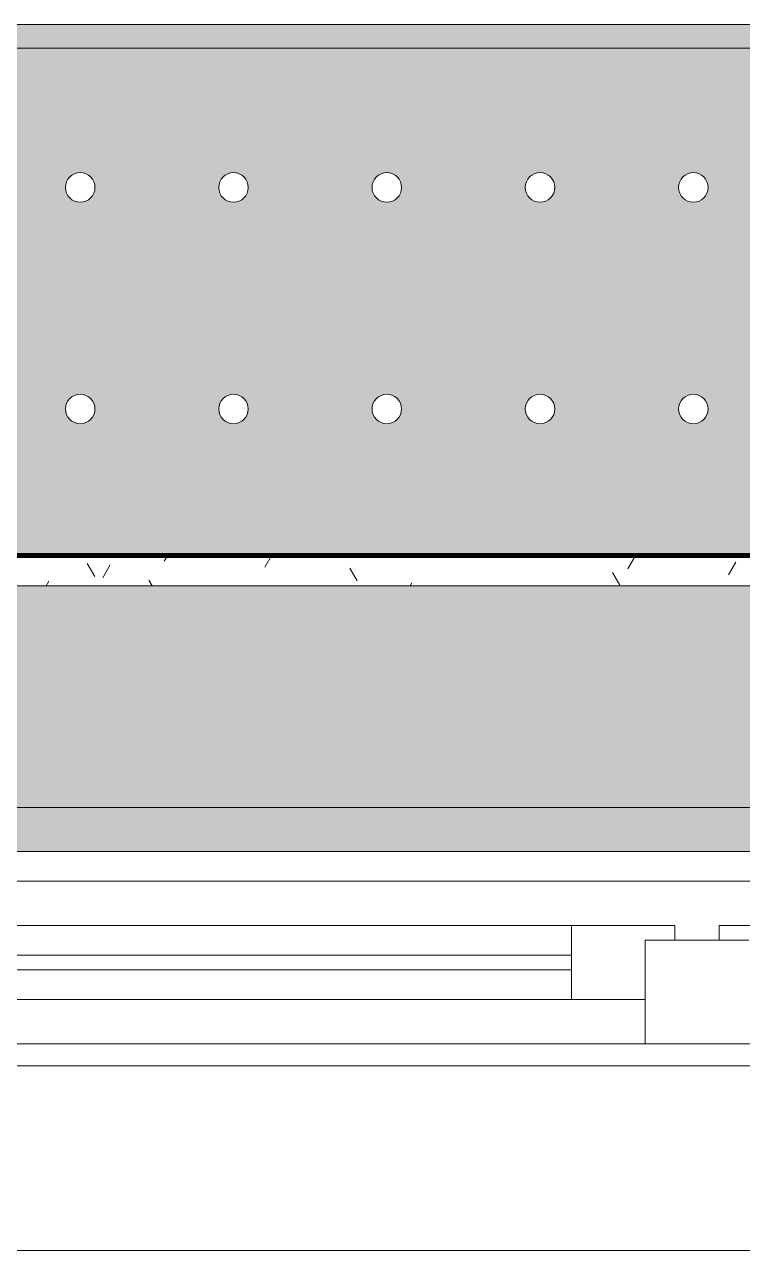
# Model space of a CAD drawing. Header units: millimetres. Extents: x 35157 to 232994, y -8553 to 29000.
# Drawn here: x 82800 to 83286, y 3300 to 4130 of the extents above; entities that cross this region are included whole.
import ezdxf

# ---------------------------------------------------------------- set-up
doc = ezdxf.new("R2010")
doc.units = ezdxf.units.MM
for name, color, linetype, lineweight in [('A-GLAZ', 7, 'Continuous', 9), ('A-GLAZ-1', 7, 'Continuous', 13), ('I-WALL', 7, 'Continuous', 9), ('Оси', 7, 'Continuous', 9)]:
    doc.layers.add(name, color=color, linetype=linetype, lineweight=lineweight)
for name, color, linetype, lineweight, true_color in [('A-WALL-1', 7, 'Continuous', 9, 0xc0c0c0), ('I-WALL-5', 7, 'Continuous', 9, 0xc0c0c0), ('I-WALL-9', 7, 'Continuous', 80, 0xff80c0), ('S-WALL-ANLY', 7, 'Continuous', 13, 0x008040), ('Знаки-1', 7, 'Continuous', 9, 0xc1bbaf), ('Знаки-3', 9, 'Continuous', 9, 0x808080), ('Знаки-4', 7, 'Continuous', 9, 0xaba79f), ('Знаки-5', 7, 'Continuous', 9, 0xd1cabb), ('Знаки-6', 7, 'Continuous', 9, 0xccc5b7), ('Знаки-7', 7, 'Continuous', 9, 0xd5cdbe), ('Знаки-8', 7, 'Continuous', 9, 0xd4ccbd)]:
    doc.layers.add(name, color=color, linetype=linetype, lineweight=lineweight, true_color=true_color)
doc.layers.add('Знаки-2', color=7, linetype='Continuous', lineweight=9, transparency=0.5)

# ---------------------------------------------------------------- blocks, each defined once
blk = doc.blocks.new('120_Окно_СКБ_2Ст - 120_Окно_СКБ_2Ст 2700х2500 _мал створка слева_-22808065-План отделки стен 2 этажа в осях 12-23')
at = {"layer": 'A-GLAZ'}
for p, q in [((1350, -5), (-1350, -5)), ((-400, -55), (1230, -55)), ((1230, -65), (-400, -65)), ((-500, -75), (-470, -75))]:
    blk.add_line(p, q, dxfattribs=at)
at = {"layer": 'A-GLAZ-1'}
for p, q in [((-520, -5), (-450, -5)), ((-450, -5), (-450, -75)), ((1280, -35), (-450, -35)), ((-450, -35), (-450, -75)), ((-400, -85), (-400, -35)), ((-450, -75), (-520, -75)), ((-500, -75), (-520, -75)), ((-500, -85), (-500, -75)), ((-450, -75), (-470, -75)), ((-470, -75), (-470, -85)), ((-1300, -85), (-500, -85)), ((-500, -85), (-1300, -85)), ((-470, -85), (1300, -85)), ((1300, -85), (-470, -85))]:
    blk.add_line(p, q, dxfattribs=at)
blk = doc.blocks.new('Зашивка радиатора_ с перфорацией М4 - Зашивка радиатора_ с перфорацией М4-30943701-План отделки стен 2 этажа в осях 12-23')
at = {"layer": 'Знаки-2'}
for points in [[(1994.17, 380), (-370, 380), (-370, 200.06), (2290, 200.06), (2290, 380)], [(2305, -163.94), (-430, -163.94), (-430, -179.94), (2305, -179.94), (2305, -166.58)], [(481, -163.94), (481.68, -179.94), (521, -179.94), (520.32, -163.94), (481.68, -163.94)], [(481, -163.94), (481.68, -179.94), (521, -179.94), (520.32, -163.94), (481.68, -163.94)], [(508.07, -163.94), (491, -163.94), (491.34, -179.94), (511, -179.94), (510.66, -163.94), (509.66, -163.94)], [(491.34, -163.94), (491, -163.94), (491.34, -179.94), (511, -179.94), (510.66, -163.94), (492.34, -163.94)], [(601, -163.94), (581, -163.94), (581.68, -179.94), (621, -179.94), (620.32, -163.94), (606.18, -163.94)], [(595.82, -163.94), (581, -163.94), (581.68, -179.94), (621, -179.94), (620.32, -163.94), (596, -163.94)], [(608.07, -163.94), (591, -163.94), (591.34, -179.94), (611, -179.94), (610.66, -163.94), (609.66, -163.94)], [(608.07, -163.94), (591, -163.94), (591.34, -179.94), (611, -179.94), (610.66, -163.94), (609.66, -163.94)], [(692.34, -163.94), (681, -163.94), (681.68, -179.94), (721, -179.94), (720.32, -163.94), (693.93, -163.94)], [(692.34, -163.94), (681, -163.94), (681.68, -179.94), (721, -179.94), (720.32, -163.94), (693.93, -163.94)], [(691.34, -163.94), (691, -163.94), (691.34, -179.94), (711, -179.94), (710.66, -163.94), (692.34, -163.94)], [(693.93, -163.94), (691, -163.94), (691.34, -179.94), (711, -179.94), (710.66, -163.94), (696, -163.94)], [(786.86, -163.94), (781, -163.94), (781.68, -179.94), (821, -179.94), (820.32, -163.94), (791, -163.94)], [(806, -163.94), (781, -163.94), (781.68, -179.94), (821, -179.94), (820.32, -163.94), (806.18, -163.94)], [(793.93, -163.94), (791, -163.94), (791.34, -179.94), (811, -179.94), (810.66, -163.94), (795.82, -163.94)], [(791.34, -163.94), (791, -163.94), (791.34, -179.94), (811, -179.94), (810.66, -163.94), (792.34, -163.94)], [(920.32, -163.94), (881, -163.94), (881.68, -179.94), (921, -179.94), (921, -163.94)], [(921, -163.94), (881, -163.94), (881.68, -179.94), (921, -179.94)], [(908.07, -163.94), (891, -163.94), (891.34, -179.94), (911, -179.94), (910.66, -163.94), (909.66, -163.94)], [(893.93, -163.94), (891, -163.94), (891.34, -179.94), (911, -179.94), (910.66, -163.94), (895.82, -163.94)]]:
    blk.add_hatch(color=256, dxfattribs=at).paths.add_polyline_path(points)
h = blk.add_hatch(color=256, dxfattribs=at)
h.paths.add_polyline_path([(1994.17, 180), (-430, 180), (-430, -179.94), (2305, -179.94), (2305, 180)])
h.paths.add_polyline_path([(2033.74, 90.35), (2038.74, 89.02), (2042.4, 85.35), (2043.74, 80.35), (2042.4, 75.35), (2038.74, 71.69), (2033.74, 70.35), (2028.74, 71.69), (2025.08, 75.35), (2023.74, 80.35), (2025.08, 85.35), (2028.74, 89.02), (2031.15, 90.01)])
h.paths.add_polyline_path([(1514.99, 90.35), (1519.99, 89.02), (1523.65, 85.35), (1524.99, 80.35), (1523.65, 75.35), (1519.99, 71.69), (1514.99, 70.35), (1509.99, 71.69), (1506.33, 75.35), (1504.99, 80.35), (1506.33, 85.35), (1509.99, 89.02), (1512.4, 90.01)])
h.paths.add_polyline_path([(2241.24, 90.35), (2246.24, 89.02), (2249.9, 85.35), (2251.24, 80.35), (2249.9, 75.35), (2246.24, 71.69), (2241.24, 70.35), (2236.24, 71.69), (2232.58, 75.35), (2231.24, 80.35), (2232.58, 85.35), (2236.24, 89.02), (2238.65, 90.01)])
h.paths.add_polyline_path([(2137.49, 90.35), (2142.49, 89.02), (2146.15, 85.35), (2147.49, 80.35), (2146.15, 75.35), (2142.49, 71.69), (2137.49, 70.35), (2132.49, 71.69), (2128.83, 75.35), (2127.49, 80.35), (2128.83, 85.35), (2132.49, 89.02), (2134.9, 90.01)])
h.paths.add_polyline_path([(1929.99, 90.35), (1934.99, 89.02), (1938.65, 85.35), (1939.99, 80.35), (1938.65, 75.35), (1934.99, 71.69), (1929.99, 70.35), (1924.99, 71.69), (1921.33, 75.35), (1919.99, 80.35), (1921.33, 85.35), (1924.99, 89.02), (1927.4, 90.01)])
h.paths.add_polyline_path([(1618.74, 90.35), (1623.74, 89.02), (1627.4, 85.35), (1628.74, 80.35), (1627.4, 75.35), (1623.74, 71.69), (1618.74, 70.35), (1613.74, 71.69), (1610.08, 75.35), (1608.74, 80.35), (1610.08, 85.35), (1613.74, 89.02), (1616.15, 90.01)])
h.paths.add_polyline_path([(1722.49, 90.35), (1727.49, 89.02), (1731.15, 85.35), (1732.49, 80.35), (1731.15, 75.35), (1727.49, 71.69), (1722.49, 70.35), (1717.49, 71.69), (1713.83, 75.35), (1712.49, 80.35), (1713.83, 85.35), (1717.49, 89.02), (1719.9, 90.01)])
h.paths.add_polyline_path([(1826.24, 90.35), (1831.24, 89.02), (1834.9, 85.35), (1836.24, 80.35), (1834.9, 75.35), (1831.24, 71.69), (1826.24, 70.35), (1821.24, 71.69), (1817.58, 75.35), (1816.24, 80.35), (1817.58, 85.35), (1821.24, 89.02), (1823.65, 90.01)])
h.paths.add_polyline_path([(788.74, 90.35), (793.74, 89.02), (797.4, 85.35), (798.74, 80.35), (797.4, 75.35), (793.74, 71.69), (788.74, 70.35), (783.74, 71.69), (780.08, 75.35), (778.74, 80.35), (780.08, 85.35), (783.74, 89.02), (786.15, 90.01)])
h.paths.add_polyline_path([(269.99, 90.35), (274.99, 89.02), (278.65, 85.35), (279.99, 80.35), (278.65, 75.35), (274.99, 71.69), (269.99, 70.35), (264.99, 71.69), (261.33, 75.35), (259.99, 80.35), (261.33, 85.35), (264.99, 89.02), (267.4, 90.01)])
h.paths.add_polyline_path([(166.24, 90.35), (171.24, 89.02), (174.9, 85.35), (176.24, 80.35), (174.9, 75.35), (171.24, 71.69), (166.24, 70.35), (161.24, 71.69), (157.58, 75.35), (156.24, 80.35), (157.58, 85.35), (161.24, 89.02), (163.65, 90.01)])
h.paths.add_polyline_path([(684.99, 90.35), (689.99, 89.02), (693.65, 85.35), (694.99, 80.35), (693.65, 75.35), (689.99, 71.69), (684.99, 70.35), (679.99, 71.69), (676.33, 75.35), (674.99, 80.35), (676.33, 85.35), (679.99, 89.02), (682.4, 90.01)])
h.paths.add_polyline_path([(581.24, 90.35), (586.24, 89.02), (589.9, 85.35), (591.24, 80.35), (589.9, 75.35), (586.24, 71.69), (581.24, 70.35), (576.24, 71.69), (572.58, 75.35), (571.24, 80.35), (572.58, 85.35), (576.24, 89.02), (578.65, 90.01)])
h.paths.add_polyline_path([(996.24, 90.35), (1001.24, 89.02), (1004.9, 85.35), (1006.24, 80.35), (1004.9, 75.35), (1001.24, 71.69), (996.24, 70.35), (991.24, 71.69), (987.58, 75.35), (986.24, 80.35), (987.58, 85.35), (991.24, 89.02), (993.65, 90.01)])
h.paths.add_polyline_path([(892.49, 90.35), (897.49, 89.02), (901.15, 85.35), (902.49, 80.35), (901.15, 75.35), (897.49, 71.69), (892.49, 70.35), (887.49, 71.69), (883.83, 75.35), (882.49, 80.35), (883.83, 85.35), (887.49, 89.02), (889.9, 90.01)])
h.paths.add_polyline_path([(477.49, 90.35), (482.49, 89.02), (486.15, 85.35), (487.49, 80.35), (486.15, 75.35), (482.49, 71.69), (477.49, 70.35), (472.49, 71.69), (468.83, 75.35), (467.49, 80.35), (468.83, 85.35), (472.49, 89.02), (474.9, 90.01)])
h.paths.add_polyline_path([(373.74, 90.35), (378.74, 89.02), (382.4, 85.35), (383.74, 80.35), (382.4, 75.35), (378.74, 71.69), (373.74, 70.35), (368.74, 71.69), (365.08, 75.35), (363.74, 80.35), (365.08, 85.35), (368.74, 89.02), (371.15, 90.01)])
h.paths.add_polyline_path([(1411.24, 90.35), (1416.24, 89.02), (1419.9, 85.35), (1421.24, 80.35), (1419.9, 75.35), (1416.24, 71.69), (1411.24, 70.35), (1406.24, 71.69), (1402.58, 75.35), (1401.24, 80.35), (1402.58, 85.35), (1406.24, 89.02), (1408.65, 90.01)])
h.paths.add_polyline_path([(1307.49, 90.35), (1312.49, 89.02), (1316.15, 85.35), (1317.49, 80.35), (1316.15, 75.35), (1312.49, 71.69), (1307.49, 70.35), (1302.49, 71.69), (1298.83, 75.35), (1297.49, 80.35), (1298.83, 85.35), (1302.49, 89.02), (1304.9, 90.01)])
h.paths.add_polyline_path([(1099.99, 90.35), (1104.99, 89.02), (1108.65, 85.35), (1109.99, 80.35), (1108.65, 75.35), (1104.99, 71.69), (1099.99, 70.35), (1094.99, 71.69), (1091.33, 75.35), (1089.99, 80.35), (1091.33, 85.35), (1094.99, 89.02), (1097.4, 90.01)])
h.paths.add_polyline_path([(1203.74, 90.35), (1208.74, 89.02), (1212.4, 85.35), (1213.74, 80.35), (1212.4, 75.35), (1208.74, 71.69), (1203.74, 70.35), (1198.74, 71.69), (1195.08, 75.35), (1193.74, 80.35), (1195.08, 85.35), (1198.74, 89.02), (1201.15, 90.01)])
h.paths.add_polyline_path([(62.49, 90.35), (67.49, 89.02), (71.15, 85.35), (72.49, 80.35), (71.15, 75.35), (67.49, 71.69), (62.49, 70.35), (57.49, 71.69), (53.83, 75.35), (52.49, 80.35), (53.83, 85.35), (57.49, 89.02), (59.9, 90.01)])
h.paths.add_polyline_path([(-248.76, 90.35), (-243.76, 89.02), (-240.1, 85.35), (-238.76, 80.35), (-240.1, 75.35), (-243.76, 71.69), (-248.76, 70.35), (-253.76, 71.69), (-257.42, 75.35), (-258.76, 80.35), (-257.42, 85.35), (-253.76, 89.02), (-251.35, 90.01)])
h.paths.add_polyline_path([(-145.01, 90.35), (-140.01, 89.02), (-136.35, 85.35), (-135.01, 80.35), (-136.35, 75.35), (-140.01, 71.69), (-145.01, 70.35), (-150.01, 71.69), (-153.67, 75.35), (-155.01, 80.35), (-153.67, 85.35), (-150.01, 89.02), (-147.6, 90.01)])
h.paths.add_polyline_path([(-41.26, 90.35), (-36.26, 89.02), (-32.6, 85.35), (-31.26, 80.35), (-32.6, 75.35), (-36.26, 71.69), (-41.26, 70.35), (-46.26, 71.69), (-49.92, 75.35), (-51.26, 80.35), (-49.92, 85.35), (-46.26, 89.02), (-43.85, 90.01)])
h.paths.add_polyline_path([(-352.51, 90.35), (-347.51, 89.02), (-343.85, 85.35), (-342.51, 80.35), (-343.85, 75.35), (-347.51, 71.69), (-352.51, 70.35), (-357.51, 71.69), (-361.17, 75.35), (-362.51, 80.35), (-361.17, 85.35), (-357.51, 89.02), (-355.1, 90.01)])
h.paths.add_polyline_path([(1411.24, -59.65), (1416.24, -60.98), (1419.9, -64.65), (1421.24, -69.65), (1419.9, -74.65), (1416.24, -78.31), (1411.24, -79.65), (1406.24, -78.31), (1402.58, -74.65), (1401.24, -69.65), (1402.58, -64.65), (1406.24, -60.98), (1408.65, -59.99)])
h.paths.add_polyline_path([(1618.74, -59.65), (1623.74, -60.98), (1627.4, -64.65), (1628.74, -69.65), (1627.4, -74.65), (1623.74, -78.31), (1618.74, -79.65), (1613.74, -78.31), (1610.08, -74.65), (1608.74, -69.65), (1610.08, -64.65), (1613.74, -60.98), (1616.15, -59.99)])
h.paths.add_polyline_path([(1826.24, -59.65), (1831.24, -60.98), (1834.9, -64.65), (1836.24, -69.65), (1834.9, -74.65), (1831.24, -78.31), (1826.24, -79.65), (1821.24, -78.31), (1817.58, -74.65), (1816.24, -69.65), (1817.58, -64.65), (1821.24, -60.98), (1823.65, -59.99)])
h.paths.add_polyline_path([(1722.49, -59.65), (1727.49, -60.98), (1731.15, -64.65), (1732.49, -69.65), (1731.15, -74.65), (1727.49, -78.31), (1722.49, -79.65), (1717.49, -78.31), (1713.83, -74.65), (1712.49, -69.65), (1713.83, -64.65), (1717.49, -60.98), (1719.9, -59.99)])
h.paths.add_polyline_path([(2241.24, -59.65), (2246.24, -60.98), (2249.9, -64.65), (2251.24, -69.65), (2249.9, -74.65), (2246.24, -78.31), (2241.24, -79.65), (2236.24, -78.31), (2232.58, -74.65), (2231.24, -69.65), (2232.58, -64.65), (2236.24, -60.98), (2238.65, -59.99)])
h.paths.add_polyline_path([(1514.99, -59.65), (1519.99, -60.98), (1523.65, -64.65), (1524.99, -69.65), (1523.65, -74.65), (1519.99, -78.31), (1514.99, -79.65), (1509.99, -78.31), (1506.33, -74.65), (1504.99, -69.65), (1506.33, -64.65), (1509.99, -60.98), (1512.4, -59.99)])
h.paths.add_polyline_path([(1929.99, -59.65), (1934.99, -60.98), (1938.65, -64.65), (1939.99, -69.65), (1938.65, -74.65), (1934.99, -78.31), (1929.99, -79.65), (1924.99, -78.31), (1921.33, -74.65), (1919.99, -69.65), (1921.33, -64.65), (1924.99, -60.98), (1927.4, -59.99)])
h.paths.add_polyline_path([(2033.74, -59.65), (2038.74, -60.98), (2042.4, -64.65), (2043.74, -69.65), (2042.4, -74.65), (2038.74, -78.31), (2033.74, -79.65), (2028.74, -78.31), (2025.08, -74.65), (2023.74, -69.65), (2025.08, -64.65), (2028.74, -60.98), (2031.15, -59.99)])
h.paths.add_polyline_path([(2137.49, -59.65), (2142.49, -60.98), (2146.15, -64.65), (2147.49, -69.65), (2146.15, -74.65), (2142.49, -78.31), (2137.49, -79.65), (2132.49, -78.31), (2128.83, -74.65), (2127.49, -69.65), (2128.83, -64.65), (2132.49, -60.98), (2134.9, -59.99)])
h.paths.add_polyline_path([(684.99, -59.65), (689.99, -60.98), (693.65, -64.65), (694.99, -69.65), (693.65, -74.65), (689.99, -78.31), (684.99, -79.65), (679.99, -78.31), (676.33, -74.65), (674.99, -69.65), (676.33, -64.65), (679.99, -60.98), (682.4, -59.99)])
h.paths.add_polyline_path([(62.49, -59.65), (67.49, -60.98), (71.15, -64.65), (72.49, -69.65), (71.15, -74.65), (67.49, -78.31), (62.49, -79.65), (57.49, -78.31), (53.83, -74.65), (52.49, -69.65), (53.83, -64.65), (57.49, -60.98), (59.9, -59.99)])
h.paths.add_polyline_path([(373.74, -59.65), (378.74, -60.98), (382.4, -64.65), (383.74, -69.65), (382.4, -74.65), (378.74, -78.31), (373.74, -79.65), (368.74, -78.31), (365.08, -74.65), (363.74, -69.65), (365.08, -64.65), (368.74, -60.98), (371.15, -59.99)])
h.paths.add_polyline_path([(1203.74, -59.65), (1208.74, -60.98), (1212.4, -64.65), (1213.74, -69.65), (1212.4, -74.65), (1208.74, -78.31), (1203.74, -79.65), (1198.74, -78.31), (1195.08, -74.65), (1193.74, -69.65), (1195.08, -64.65), (1198.74, -60.98), (1201.15, -59.99)])
h.paths.add_polyline_path([(996.24, -59.65), (1001.24, -60.98), (1004.9, -64.65), (1006.24, -69.65), (1004.9, -74.65), (1001.24, -78.31), (996.24, -79.65), (991.24, -78.31), (987.58, -74.65), (986.24, -69.65), (987.58, -64.65), (991.24, -60.98), (993.65, -59.99)])
h.paths.add_polyline_path([(892.49, -59.65), (897.49, -60.98), (901.15, -64.65), (902.49, -69.65), (901.15, -74.65), (897.49, -78.31), (892.49, -79.65), (887.49, -78.31), (883.83, -74.65), (882.49, -69.65), (883.83, -64.65), (887.49, -60.98), (889.9, -59.99)])
h.paths.add_polyline_path([(166.24, -59.65), (171.24, -60.98), (174.9, -64.65), (176.24, -69.65), (174.9, -74.65), (171.24, -78.31), (166.24, -79.65), (161.24, -78.31), (157.58, -74.65), (156.24, -69.65), (157.58, -64.65), (161.24, -60.98), (163.65, -59.99)])
h.paths.add_polyline_path([(788.74, -59.65), (793.74, -60.98), (797.4, -64.65), (798.74, -69.65), (797.4, -74.65), (793.74, -78.31), (788.74, -79.65), (783.74, -78.31), (780.08, -74.65), (778.74, -69.65), (780.08, -64.65), (783.74, -60.98), (786.15, -59.99)])
h.paths.add_polyline_path([(1307.49, -59.65), (1312.49, -60.98), (1316.15, -64.65), (1317.49, -69.65), (1316.15, -74.65), (1312.49, -78.31), (1307.49, -79.65), (1302.49, -78.31), (1298.83, -74.65), (1297.49, -69.65), (1298.83, -64.65), (1302.49, -60.98), (1304.9, -59.99)])
h.paths.add_polyline_path([(1099.99, -59.65), (1104.99, -60.98), (1108.65, -64.65), (1109.99, -69.65), (1108.65, -74.65), (1104.99, -78.31), (1099.99, -79.65), (1094.99, -78.31), (1091.33, -74.65), (1089.99, -69.65), (1091.33, -64.65), (1094.99, -60.98), (1097.4, -59.99)])
h.paths.add_polyline_path([(581.24, -59.65), (586.24, -60.98), (589.9, -64.65), (591.24, -69.65), (589.9, -74.65), (586.24, -78.31), (581.24, -79.65), (576.24, -78.31), (572.58, -74.65), (571.24, -69.65), (572.58, -64.65), (576.24, -60.98), (578.65, -59.99)])
h.paths.add_polyline_path([(477.49, -59.65), (482.49, -60.98), (486.15, -64.65), (487.49, -69.65), (486.15, -74.65), (482.49, -78.31), (477.49, -79.65), (472.49, -78.31), (468.83, -74.65), (467.49, -69.65), (468.83, -64.65), (472.49, -60.98), (474.9, -59.99)])
h.paths.add_polyline_path([(269.99, -59.65), (274.99, -60.98), (278.65, -64.65), (279.99, -69.65), (278.65, -74.65), (274.99, -78.31), (269.99, -79.65), (264.99, -78.31), (261.33, -74.65), (259.99, -69.65), (261.33, -64.65), (264.99, -60.98), (267.4, -59.99)])
h.paths.add_polyline_path([(-41.26, -59.65), (-36.26, -60.98), (-32.6, -64.65), (-31.26, -69.65), (-32.6, -74.65), (-36.26, -78.31), (-41.26, -79.65), (-46.26, -78.31), (-49.92, -74.65), (-51.26, -69.65), (-49.92, -64.65), (-46.26, -60.98), (-43.85, -59.99)])
h.paths.add_polyline_path([(-352.51, -59.65), (-347.51, -60.98), (-343.85, -64.65), (-342.51, -69.65), (-343.85, -74.65), (-347.51, -78.31), (-352.51, -79.65), (-357.51, -78.31), (-361.17, -74.65), (-362.51, -69.65), (-361.17, -64.65), (-357.51, -60.98), (-355.1, -59.99)])
h.paths.add_polyline_path([(-248.76, -59.65), (-243.76, -60.98), (-240.1, -64.65), (-238.76, -69.65), (-240.1, -74.65), (-243.76, -78.31), (-248.76, -79.65), (-253.76, -78.31), (-257.42, -74.65), (-258.76, -69.65), (-257.42, -64.65), (-253.76, -60.98), (-251.35, -59.99)])
h.paths.add_polyline_path([(-145.01, -59.65), (-140.01, -60.98), (-136.35, -64.65), (-135.01, -69.65), (-136.35, -74.65), (-140.01, -78.31), (-145.01, -79.65), (-150.01, -78.31), (-153.67, -74.65), (-155.01, -69.65), (-153.67, -64.65), (-150.01, -60.98), (-147.6, -59.99)])
at = {"layer": 'Знаки-1'}
for p, q in [((2305.01, 180), (-430, 180)), ((-430, 180), (2305.01, 180)), ((481, -163.94), (421, -163.94)), ((481, -163.94), (521, -163.94)), ((521, -163.94), (481, -163.94)), ((581, -163.94), (521, -163.94)), ((581, -163.94), (621, -163.94)), ((621, -163.94), (581, -163.94)), ((681, -163.94), (621, -163.94)), ((681, -163.94), (691, -163.94)), ((691, -163.94), (681, -163.94)), ((691, -163.94), (711, -163.94)), ((711, -163.94), (691, -163.94)), ((711, -163.94), (721, -163.94)), ((721, -163.94), (711, -163.94)), ((781, -163.94), (721, -163.94)), ((781, -163.94), (821, -163.94)), ((821, -163.94), (781, -163.94)), ((881, -163.94), (821, -163.94)), ((881, -163.94), (921, -163.94)), ((921, -163.94), (881, -163.94)), ((981, -163.94), (921, -163.94)), ((421, -179.94), (481, -179.94)), ((481, -179.94), (521, -179.94)), ((521, -179.94), (481, -179.94)), ((521, -179.94), (581, -179.94)), ((581, -179.94), (621, -179.94)), ((621, -179.94), (581, -179.94)), ((621, -179.94), (681, -179.94)), ((681, -179.94), (691, -179.94)), ((691, -179.94), (681, -179.94)), ((691, -179.94), (711, -179.94)), ((711, -179.94), (691, -179.94)), ((711, -179.94), (721, -179.94)), ((721, -179.94), (711, -179.94)), ((721, -179.94), (781, -179.94)), ((781, -179.94), (821, -179.94)), ((821, -179.94), (781, -179.94)), ((821, -179.94), (881, -179.94)), ((881, -179.94), (921, -179.94)), ((921, -179.94), (881, -179.94)), ((921, -179.94), (981, -179.94))]:
    blk.add_line(p, q, dxfattribs=at)
at = {"layer": 'Знаки-3'}
for p, q in [((2290, 380), (-370, 380)), ((-430, 180), (2305.01, 180)), ((2305.01, 180), (-430, 180)), ((-430, -179.94), (2305, -179.94))]:
    blk.add_line(p, q, dxfattribs=at)
for centre, start, end in [((477.49, 80.35), 0, 180), ((581.24, 80.35), 0, 180), ((684.99, 80.35), 0, 180), ((788.74, 80.35), 0, 180), ((892.49, 80.35), 0, 180), ((477.49, 80.35), 180, 360), ((581.24, 80.35), 180, 0), ((684.99, 80.35), 180, 0), ((788.74, 80.35), 180, 360), ((892.49, 80.35), 180, 0), ((477.49, -69.65), 0, 180), ((581.24, -69.65), 0, 180), ((684.99, -69.65), 0, 180), ((788.74, -69.65), 0, 180), ((892.49, -69.65), 0, 180), ((477.49, -69.65), 180, 0), ((581.24, -69.65), 180, 0), ((684.99, -69.65), 180, 0), ((788.74, -69.65), 180, 0), ((892.49, -69.65), 180, 0)]:
    blk.add_arc(centre, 10, start, end, dxfattribs=at)
at = {"layer": 'Знаки-4'}
for p, q in [((-370, 380), (2290, 380)), ((-384.53, -163.94), (2282.94, -163.94)), ((2305, -179.94), (-430, -179.94)), ((2305, -179.94), (-430, -179.94))]:
    blk.add_line(p, q, dxfattribs=at)
for centre, start, end in [((477.49, 80.35), 0, 180), ((581.24, 80.35), 0, 180), ((684.99, 80.35), 0, 180), ((788.74, 80.35), 0, 180), ((892.49, 80.35), 0, 180), ((477.49, 80.35), 180, 360), ((581.24, 80.35), 180, 360), ((684.99, 80.35), 180, 360), ((788.74, 80.35), 180, 360), ((892.49, 80.35), 180, 360), ((477.49, -69.65), 0, 180), ((581.24, -69.65), 0, 180), ((684.99, -69.65), 0, 180), ((788.74, -69.65), 0, 180), ((892.49, -69.65), 0, 180), ((477.49, -69.65), 180, 360), ((581.24, -69.65), 180, 360), ((684.99, -69.65), 180, 360), ((788.74, -69.65), 180, 360), ((892.49, -69.65), 180, 360)]:
    blk.add_arc(centre, 10, start, end, dxfattribs=at)
at = {"layer": 'Знаки-5'}
for p, q in [((491, -163.94), (481.68, -163.94)), ((491, -163.94), (493.83, -163.94)), ((491.34, -163.94), (491, -163.94)), ((492.34, -163.94), (491.34, -163.94)), ((493.83, -163.94), (492.34, -163.94)), ((493.93, -163.94), (495.81, -163.94)), ((495.81, -163.94), (493.93, -163.94)), ((496, -163.94), (503.59, -163.94)), ((498.41, -163.94), (496, -163.94)), ((506, -163.94), (498.41, -163.94)), ((503.59, -163.94), (506, -163.94)), ((506.19, -163.94), (511, -163.94)), ((508.07, -163.94), (506.19, -163.94)), ((511, -163.94), (508.07, -163.94)), ((520.32, -163.94), (511, -163.94)), ((591, -163.94), (581.68, -163.94)), ((592.28, -163.94), (595.82, -163.94)), ((595.82, -163.94), (592.28, -163.94)), ((596, -163.94), (606, -163.94)), ((606, -163.94), (596, -163.94)), ((606.18, -163.94), (609.72, -163.94)), ((609.72, -163.94), (606.18, -163.94)), ((620.32, -163.94), (611, -163.94)), ((691, -163.94), (681.68, -163.94)), ((691, -163.94), (695.81, -163.94)), ((695.81, -163.94), (691, -163.94)), ((696, -163.94), (706, -163.94)), ((706, -163.94), (696, -163.94)), ((706.19, -163.94), (711, -163.94)), ((711, -163.94), (706.19, -163.94)), ((720.32, -163.94), (711, -163.94)), ((791, -163.94), (781.68, -163.94)), ((791, -163.94), (795.81, -163.94)), ((791.34, -163.94), (791, -163.94)), ((792.34, -163.94), (791.34, -163.94)), ((793.93, -163.94), (792.34, -163.94)), ((795.81, -163.94), (793.93, -163.94)), ((796, -163.94), (806, -163.94)), ((806, -163.94), (796, -163.94)), ((806.19, -163.94), (811, -163.94)), ((808.07, -163.94), (806.19, -163.94)), ((809.66, -163.94), (808.07, -163.94)), ((811, -163.94), (809.66, -163.94)), ((820.32, -163.94), (811, -163.94)), ((891, -163.94), (881.68, -163.94)), ((892.28, -163.94), (895.82, -163.94)), ((895.82, -163.94), (892.28, -163.94)), ((896, -163.94), (906, -163.94)), ((906, -163.94), (896, -163.94)), ((906.18, -163.94), (909.72, -163.94)), ((909.72, -163.94), (906.18, -163.94)), ((920.32, -163.94), (911, -163.94)), ((481.68, -179.94), (491, -179.94)), ((491, -179.94), (493.83, -179.94)), ((492.34, -179.94), (491, -179.94)), ((493.83, -179.94), (492.34, -179.94)), ((493.93, -179.94), (495.81, -179.94)), ((495.81, -179.94), (493.93, -179.94)), ((496, -179.94), (506, -179.94)), ((498.41, -179.94), (496, -179.94)), ((506, -179.94), (498.41, -179.94)), ((506.19, -179.94), (510.66, -179.94)), ((511, -179.94), (506.19, -179.94)), ((510.66, -179.94), (511, -179.94)), ((511, -179.94), (520.32, -179.94)), ((581.68, -179.94), (591, -179.94)), ((592.28, -179.94), (595.82, -179.94)), ((595.82, -179.94), (592.28, -179.94)), ((596, -179.94), (606, -179.94)), ((606, -179.94), (596, -179.94)), ((606.18, -179.94), (609.72, -179.94)), ((609.72, -179.94), (606.18, -179.94)), ((611, -179.94), (620.32, -179.94)), ((681.68, -179.94), (691, -179.94)), ((691, -179.94), (695.81, -179.94)), ((695.81, -179.94), (691, -179.94)), ((696, -179.94), (706, -179.94)), ((706, -179.94), (696, -179.94)), ((706.19, -179.94), (711, -179.94)), ((711, -179.94), (706.19, -179.94)), ((711, -179.94), (720.32, -179.94)), ((781.68, -179.94), (791, -179.94)), ((791, -179.94), (795.81, -179.94)), ((795.81, -179.94), (791, -179.94)), ((796, -179.94), (806, -179.94)), ((806, -179.94), (796, -179.94)), ((806.19, -179.94), (811, -179.94)), ((811, -179.94), (806.19, -179.94)), ((811, -179.94), (820.32, -179.94)), ((881.68, -179.94), (891, -179.94)), ((892.28, -179.94), (895.82, -179.94)), ((895.82, -179.94), (892.28, -179.94)), ((896, -179.94), (906, -179.94)), ((901, -179.94), (896, -179.94)), ((906, -179.94), (901, -179.94)), ((906.18, -179.94), (909.72, -179.94)), ((909.72, -179.94), (906.18, -179.94)), ((911, -179.94), (920.32, -179.94))]:
    blk.add_line(p, q, dxfattribs=at)
at = {"layer": 'Знаки-6'}
for p, q in [((481, -163.94), (491, -163.94)), ((481.68, -163.94), (481, -163.94)), ((491, -163.94), (481.68, -163.94)), ((491, -163.94), (495.81, -163.94)), ((495.81, -163.94), (491, -163.94)), ((496, -163.94), (498.41, -163.94)), ((506, -163.94), (496, -163.94)), ((498.41, -163.94), (506, -163.94)), ((506.19, -163.94), (508.07, -163.94)), ((511, -163.94), (506.19, -163.94)), ((508.07, -163.94), (511, -163.94)), ((511, -163.94), (515.14, -163.94)), ((515.14, -163.94), (511, -163.94)), ((515.14, -163.94), (521, -163.94)), ((518.32, -163.94), (515.14, -163.94)), ((520.32, -163.94), (518.32, -163.94)), ((521, -163.94), (520.32, -163.94)), ((581, -163.94), (586.86, -163.94)), ((591, -163.94), (581, -163.94)), ((586.86, -163.94), (591, -163.94)), ((591, -163.94), (592.34, -163.94)), ((591.34, -163.94), (591, -163.94)), ((595.81, -163.94), (591.34, -163.94)), ((592.34, -163.94), (595.81, -163.94)), ((596, -163.94), (606, -163.94)), ((598.41, -163.94), (596, -163.94)), ((606, -163.94), (598.41, -163.94)), ((606.19, -163.94), (611, -163.94)), ((611, -163.94), (606.19, -163.94)), ((611, -163.94), (621, -163.94)), ((621, -163.94), (611, -163.94)), ((681, -163.94), (686.86, -163.94)), ((686.86, -163.94), (681, -163.94)), ((686.86, -163.94), (691, -163.94)), ((691, -163.94), (686.86, -163.94)), ((692.28, -163.94), (695.82, -163.94)), ((695.82, -163.94), (692.28, -163.94)), ((696, -163.94), (706, -163.94)), ((706, -163.94), (696, -163.94)), ((706.18, -163.94), (709.72, -163.94)), ((709.72, -163.94), (706.18, -163.94)), ((711, -163.94), (718.32, -163.94)), ((721, -163.94), (711, -163.94)), ((718.32, -163.94), (721, -163.94)), ((781, -163.94), (791, -163.94)), ((786.86, -163.94), (781, -163.94)), ((791, -163.94), (786.86, -163.94)), ((791, -163.94), (795.81, -163.94)), ((795.81, -163.94), (791, -163.94)), ((796, -163.94), (806, -163.94)), ((806, -163.94), (796, -163.94)), ((806.19, -163.94), (811, -163.94)), ((809.66, -163.94), (806.19, -163.94)), ((811, -163.94), (809.66, -163.94)), ((811, -163.94), (821, -163.94)), ((820.32, -163.94), (811, -163.94)), ((821, -163.94), (820.32, -163.94)), ((881, -163.94), (891, -163.94)), ((886.86, -163.94), (881, -163.94)), ((891, -163.94), (886.86, -163.94)), ((891, -163.94), (891.34, -163.94)), ((895.81, -163.94), (891, -163.94)), ((891.34, -163.94), (895.81, -163.94)), ((896, -163.94), (906, -163.94)), ((906, -163.94), (896, -163.94)), ((906.19, -163.94), (911, -163.94)), ((908.07, -163.94), (906.19, -163.94)), ((909.66, -163.94), (908.07, -163.94)), ((910.66, -163.94), (909.66, -163.94)), ((911, -163.94), (910.66, -163.94)), ((911, -163.94), (921, -163.94)), ((921, -163.94), (911, -163.94)), ((481, -179.94), (491, -179.94)), ((491, -179.94), (481, -179.94)), ((491, -179.94), (495.81, -179.94)), ((495.81, -179.94), (491, -179.94)), ((496, -179.94), (506, -179.94)), ((506, -179.94), (496, -179.94)), ((506.19, -179.94), (511, -179.94)), ((511, -179.94), (506.19, -179.94)), ((511, -179.94), (521, -179.94)), ((521, -179.94), (511, -179.94)), ((581, -179.94), (591, -179.94)), ((591, -179.94), (581, -179.94)), ((591, -179.94), (595.81, -179.94)), ((595.81, -179.94), (591, -179.94)), ((596, -179.94), (606, -179.94)), ((606, -179.94), (596, -179.94)), ((606.19, -179.94), (611, -179.94)), ((611, -179.94), (606.19, -179.94)), ((611, -179.94), (621, -179.94)), ((621, -179.94), (611, -179.94)), ((681, -179.94), (691, -179.94)), ((691, -179.94), (681, -179.94)), ((692.28, -179.94), (695.82, -179.94)), ((695.82, -179.94), (692.28, -179.94)), ((696, -179.94), (706, -179.94)), ((706, -179.94), (696, -179.94)), ((706.18, -179.94), (709.72, -179.94)), ((709.72, -179.94), (706.18, -179.94)), ((711, -179.94), (721, -179.94)), ((721, -179.94), (711, -179.94)), ((781, -179.94), (781.68, -179.94)), ((791, -179.94), (781, -179.94)), ((781.68, -179.94), (791, -179.94)), ((791, -179.94), (795.81, -179.94)), ((795.81, -179.94), (791, -179.94)), ((796, -179.94), (798.41, -179.94)), ((806, -179.94), (796, -179.94)), ((798.41, -179.94), (806, -179.94)), ((806.19, -179.94), (808.07, -179.94)), ((811, -179.94), (806.19, -179.94)), ((808.07, -179.94), (811, -179.94)), ((811, -179.94), (821, -179.94)), ((821, -179.94), (811, -179.94)), ((881, -179.94), (891, -179.94)), ((891, -179.94), (881, -179.94)), ((891, -179.94), (895.81, -179.94)), ((895.81, -179.94), (891, -179.94)), ((896, -179.94), (906, -179.94)), ((903.59, -179.94), (896, -179.94)), ((906, -179.94), (903.59, -179.94)), ((906.19, -179.94), (908.07, -179.94)), ((910.66, -179.94), (906.19, -179.94)), ((908.07, -179.94), (911, -179.94)), ((911, -179.94), (910.66, -179.94)), ((911, -179.94), (921, -179.94)), ((921, -179.94), (911, -179.94))]:
    blk.add_line(p, q, dxfattribs=at)
at = {"layer": 'Знаки-7'}
for p, q in [((493.84, -163.94), (492.34, -163.94)), ((493.83, -163.94), (493.93, -163.94)), ((493.93, -163.94), (493.83, -163.94)), ((495.82, -163.94), (493.93, -163.94)), ((506, -163.94), (496, -163.94)), ((509.66, -163.94), (506.18, -163.94)), ((595.82, -163.94), (592.34, -163.94)), ((606, -163.94), (596, -163.94)), ((609.66, -163.94), (606.18, -163.94)), ((695.82, -163.94), (692.34, -163.94)), ((706, -163.94), (696, -163.94)), ((709.66, -163.94), (706.18, -163.94)), ((795.82, -163.94), (792.34, -163.94)), ((806, -163.94), (796, -163.94)), ((809.66, -163.94), (806.18, -163.94)), ((895.82, -163.94), (892.34, -163.94)), ((906, -163.94), (896, -163.94)), ((909.66, -163.94), (906.18, -163.94)), ((492.34, -179.94), (493.84, -179.94)), ((493.83, -179.94), (493.93, -179.94)), ((493.93, -179.94), (493.83, -179.94)), ((493.93, -179.94), (495.82, -179.94)), ((496, -179.94), (506, -179.94)), ((506.18, -179.94), (509.66, -179.94)), ((592.34, -179.94), (595.82, -179.94)), ((596, -179.94), (606, -179.94)), ((606.18, -179.94), (609.66, -179.94)), ((692.34, -179.94), (695.82, -179.94)), ((696, -179.94), (706, -179.94)), ((706.18, -179.94), (709.66, -179.94)), ((792.34, -179.94), (795.82, -179.94)), ((796, -179.94), (806, -179.94)), ((806.18, -179.94), (809.66, -179.94)), ((892.34, -179.94), (895.82, -179.94)), ((896, -179.94), (906, -179.94)), ((906.18, -179.94), (909.66, -179.94))]:
    blk.add_line(p, q, dxfattribs=at)
at = {"layer": 'Знаки-8'}
for p, q in [((492.28, -163.94), (493.78, -163.94)), ((493.78, -163.94), (492.28, -163.94)), ((493.87, -163.94), (495.82, -163.94)), ((495.82, -163.94), (493.87, -163.94)), ((496, -163.94), (501, -163.94)), ((506, -163.94), (496, -163.94)), ((501, -163.94), (506, -163.94)), ((506.18, -163.94), (509.72, -163.94)), ((509.72, -163.94), (506.18, -163.94)), ((591, -163.94), (595.81, -163.94)), ((595.81, -163.94), (591, -163.94)), ((596, -163.94), (601, -163.94)), ((606, -163.94), (596, -163.94)), ((601, -163.94), (606, -163.94)), ((606.19, -163.94), (611, -163.94)), ((609.66, -163.94), (606.19, -163.94)), ((611, -163.94), (609.66, -163.94)), ((692.28, -163.94), (695.82, -163.94)), ((695.82, -163.94), (692.28, -163.94)), ((696, -163.94), (701, -163.94)), ((701, -163.94), (696, -163.94)), ((701, -163.94), (706, -163.94)), ((706, -163.94), (701, -163.94)), ((706.18, -163.94), (709.72, -163.94)), ((709.72, -163.94), (706.18, -163.94)), ((792.28, -163.94), (795.82, -163.94)), ((795.82, -163.94), (792.28, -163.94)), ((796, -163.94), (806, -163.94)), ((806, -163.94), (796, -163.94)), ((806.18, -163.94), (809.72, -163.94)), ((809.72, -163.94), (806.18, -163.94)), ((891, -163.94), (895.81, -163.94)), ((893.93, -163.94), (891, -163.94)), ((895.81, -163.94), (893.93, -163.94)), ((896, -163.94), (906, -163.94)), ((901, -163.94), (896, -163.94)), ((906, -163.94), (901, -163.94)), ((906.19, -163.94), (911, -163.94)), ((908.07, -163.94), (906.19, -163.94)), ((911, -163.94), (908.07, -163.94)), ((492.28, -179.94), (493.78, -179.94)), ((493.78, -179.94), (492.28, -179.94)), ((493.87, -179.94), (495.82, -179.94)), ((495.82, -179.94), (493.87, -179.94)), ((496, -179.94), (506, -179.94)), ((501, -179.94), (496, -179.94)), ((506, -179.94), (501, -179.94)), ((506.18, -179.94), (509.72, -179.94)), ((509.72, -179.94), (506.18, -179.94)), ((591, -179.94), (592.34, -179.94)), ((592.34, -179.94), (591, -179.94)), ((592.34, -179.94), (593.93, -179.94)), ((593.93, -179.94), (592.34, -179.94)), ((593.93, -179.94), (595.81, -179.94)), ((595.81, -179.94), (593.93, -179.94)), ((596, -179.94), (598.41, -179.94)), ((601, -179.94), (596, -179.94)), ((598.41, -179.94), (601, -179.94)), ((601, -179.94), (603.59, -179.94)), ((606, -179.94), (601, -179.94)), ((603.59, -179.94), (606, -179.94)), ((606.19, -179.94), (608.07, -179.94)), ((608.07, -179.94), (606.19, -179.94)), ((608.07, -179.94), (611, -179.94)), ((611, -179.94), (608.07, -179.94)), ((692.28, -179.94), (695.82, -179.94)), ((695.82, -179.94), (692.28, -179.94)), ((696, -179.94), (706, -179.94)), ((706, -179.94), (696, -179.94)), ((706.18, -179.94), (709.72, -179.94)), ((709.72, -179.94), (706.18, -179.94)), ((792.28, -179.94), (795.82, -179.94)), ((795.82, -179.94), (792.28, -179.94)), ((796, -179.94), (806, -179.94)), ((806, -179.94), (796, -179.94)), ((806.18, -179.94), (809.72, -179.94)), ((809.72, -179.94), (806.18, -179.94)), ((891, -179.94), (891.34, -179.94)), ((892.34, -179.94), (891, -179.94)), ((891.34, -179.94), (892.34, -179.94)), ((892.34, -179.94), (893.93, -179.94)), ((893.93, -179.94), (892.34, -179.94)), ((893.93, -179.94), (895.81, -179.94)), ((895.81, -179.94), (893.93, -179.94)), ((896, -179.94), (898.41, -179.94)), ((898.41, -179.94), (896, -179.94)), ((898.41, -179.94), (901, -179.94)), ((901, -179.94), (898.41, -179.94)), ((901, -179.94), (903.59, -179.94)), ((903.59, -179.94), (901, -179.94)), ((903.59, -179.94), (906, -179.94)), ((906, -179.94), (903.59, -179.94)), ((906.19, -179.94), (908.07, -179.94)), ((908.07, -179.94), (906.19, -179.94)), ((908.07, -179.94), (909.66, -179.94)), ((909.66, -179.94), (908.07, -179.94)), ((909.66, -179.94), (910.66, -179.94)), ((910.66, -179.94), (909.66, -179.94)), ((910.66, -179.94), (911, -179.94)), ((911, -179.94), (910.66, -179.94))]:
    blk.add_line(p, q, dxfattribs=at)

msp = doc.modelspace()

# ---------------------------------------------------------------- hatches: boundary and pattern name
at = {"layer": 'I-WALL'}
h = msp.add_hatch(dxfattribs=at)
h.set_pattern_fill('FP_63', color=256, style=0, pattern_type=2)
h.set_pattern_definition([(0, (0, 0), (121.92, 30.48), [10.058, -81.382, 10.058, -81.382, -487.68]), (0, (0, 0), (121.92, 30.48), [-182.88, 10.058, -172.822, 10.058, -81.382, -213.36]), (0, (0, 0), (121.92, 30.48), [-457.2, 10.058, -50.902, 10.058, -142.342]), (120, (45.72, 15.24), (-87.356454, 90.345817), [10.058, -81.382, 10.058, -81.382, -487.68]), (120, (45.72, 15.24), (-87.356454, 90.345817), [-182.88, 10.058, -172.822, 10.058, -81.382, -213.36]), (120, (45.72, 15.24), (-87.356454, 90.345817), [-457.2, 10.058, -50.902, 10.058, -142.342]), (240, (60.96, 76.2), (-34.563546, -120.825817), [10.058, -81.382, 10.058, -81.382, -487.68]), (240, (60.96, 76.2), (-34.563546, -120.825817), [-182.88, 10.058, -172.822, 10.058, -81.382, -213.36]), (240, (60.96, 76.2), (-34.563546, -120.825817), [-457.2, 10.058, -50.902, 10.058, -142.342])])
h.paths.add_polyline_path([(84180, 3750), (84180, 3770), (81425, 3770), (81425, 3750), (83986.32, 3750)])

# ---------------------------------------------------------------- linework, layer by layer
at = {"layer": 'A-WALL-1'}
for p, q in [((81440, 3550), (84100, 3550)), ((75853, 3300), (84950, 3300))]:
    msp.add_line(p, q, dxfattribs=at)
at = {"layer": 'I-WALL-5'}
msp.add_line((81350, 3750), (84180, 3750), dxfattribs=at)
at = {"layer": 'I-WALL-9'}
for p, q in [((81420, 3770), (84180, 3770)), ((84179, 3771), (81421, 3771))]:
    msp.add_line(p, q, dxfattribs=at)
at = {"layer": 'S-WALL-ANLY'}
msp.add_line((84120, 3425), (81420, 3425), dxfattribs=at)
at = {"layer": 'Оси'}
msp.add_line((82200, 3600), (84700, 3600), dxfattribs=at)

# ---------------------------------------------------------------- block references
at = {"layer": 'A-GLAZ', "rotation": 180}
msp.add_blockref('120_Окно_СКБ_2Ст - 120_Окно_СКБ_2Ст 2700х2500 _мал створка слева_-22808065-План отделки стен 2 этажа в осях 12-23', (82770, 3435), dxfattribs=at)
at = {"layer": 'Знаки-1', "rotation": 180}
msp.add_blockref('Зашивка радиатора_ с перфорацией М4 - Зашивка радиатора_ с перфорацией М4-30943701-План отделки стен 2 этажа в осях 12-23', (83730, 3950.06), dxfattribs=at)

doc.saveas('drawing.dxf')
